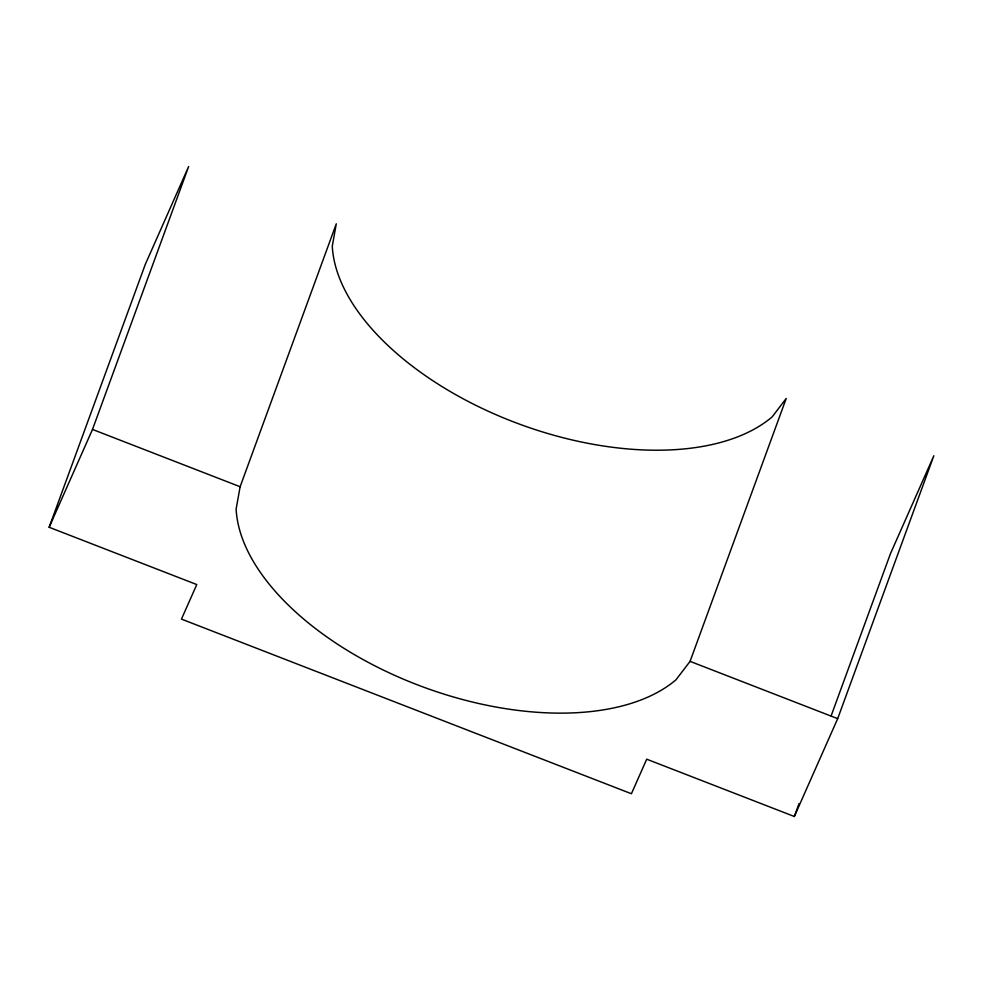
<?xml version="1.0" encoding="UTF-8"?>
<svg xmlns="http://www.w3.org/2000/svg" width="983" height="983" viewBox="0 0 983 983"><rect width="100%" height="100%" fill="white"/><g stroke="black" fill="none" stroke-linecap="round" stroke-linejoin="round"><path stroke-width="1.47" d="M240.122 486.732L236.129 509.059A244.362 132.521 20.1 0 0 416.214 684.365A244.362 132.521 20.1 0 0 675.997 679.781L690.066 661.362L786.228 398.434L772.171 416.866A244.362 132.521 20.1 0 1 512.376 421.437A244.362 132.521 20.1 0 1 332.291 246.143L336.284 223.805L240.122 486.732L92.5 429.436L49.15 527.269L196.772 584.566L181.462 619.106L631.405 793.736L646.716 759.195L794.338 816.492L837.688 718.659L933.85 455.731L890.5 553.564L831.114 715.919M49.15 527.269L145.312 264.341L188.662 166.508L92.5 429.436M794.338 816.492L799.056 803.553M690.066 661.362L837.688 718.659"/></g></svg>
